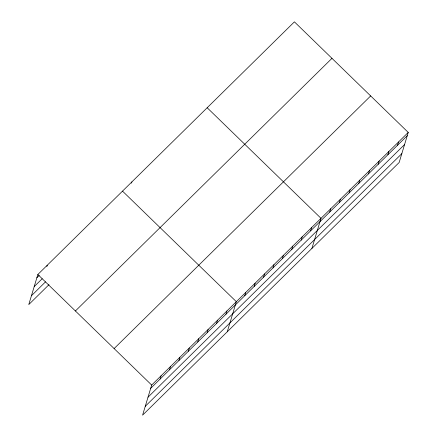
<?xml version="1.0" encoding="UTF-8"?>
<svg xmlns="http://www.w3.org/2000/svg" width="437" height="437" viewBox="0 0 437 437"><rect width="100%" height="100%" fill="white"/><g stroke="black" fill="none" stroke-linecap="round" stroke-linejoin="round"><path stroke-width="0.66" d="M408.234 132.422L151.677 385.063L142.593 415.15L399.15 162.509L408.234 132.422L294.407 21.85L37.85 274.491L28.766 304.578L48.993 284.662M46.863 266.537L47.256 265.232M131.526 183.163L131.919 181.858M160.095 379.07L161.084 375.804M169.501 369.806L170.49 366.539M178.908 360.541L179.897 357.275M188.32 351.277L189.303 348.01M197.726 342.013L198.709 338.746M207.133 332.754L208.116 329.482M216.539 323.489L217.528 320.217M225.945 314.225L226.934 310.958M227.256 331.776L236.341 301.694L122.513 191.122M244.758 295.696L245.747 292.429M254.17 286.432L255.153 283.165M263.577 277.167L264.56 273.901M272.983 267.908L273.966 264.636M282.389 258.644L283.378 255.372M291.796 249.38L292.785 246.113M301.202 240.115L302.191 236.849M310.609 230.851L311.597 227.584M311.92 248.407L321.004 218.32L207.176 107.748M329.711 212.043L330.694 208.777M339.402 202.5L340.39 199.234M349.097 192.957L350.081 189.685M358.788 183.409L359.771 180.142M368.478 173.866L369.467 170.599M378.169 164.323L379.158 161.056M387.865 154.78L388.848 151.508M397.555 145.231L398.544 141.965M36.861 277.763L39.215 275.447M34.19 286.612L42.187 278.735M31.437 295.729L45.546 281.832M75.41 310.98L331.973 58.34M114.112 348.579L370.674 95.932M150.689 388.335L407.246 135.689M148.017 397.184L404.575 144.538M145.264 406.301L401.822 153.655M37.85 274.491L151.677 385.063"/></g></svg>
